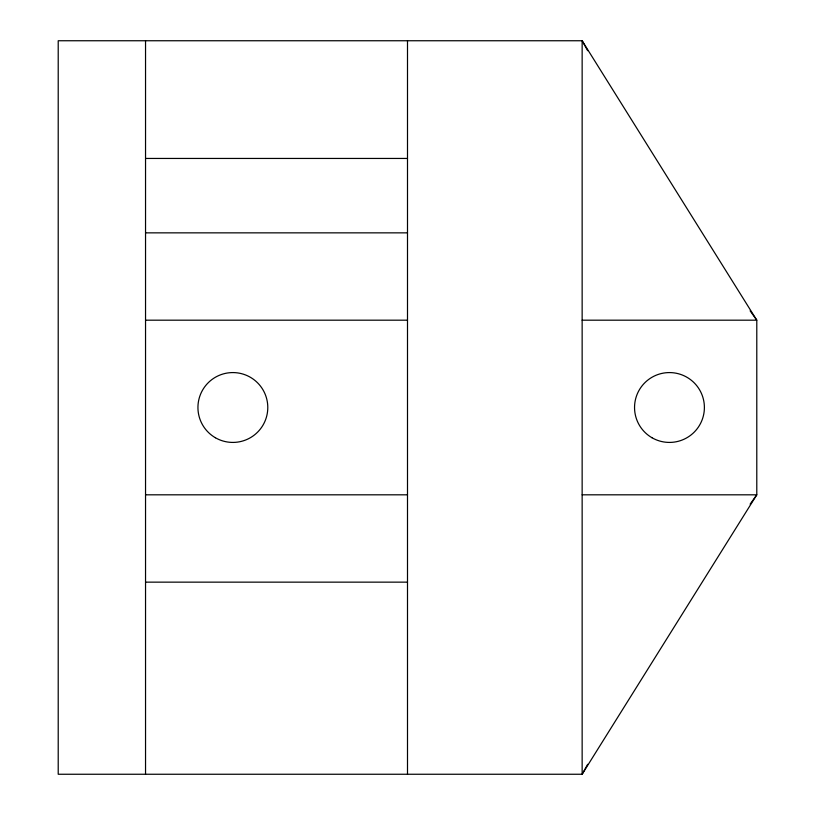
<?xml version="1.0" encoding="UTF-8"?>
<svg xmlns="http://www.w3.org/2000/svg" width="815" height="815" viewBox="0 0 815 815"><rect width="100%" height="100%" fill="white"/><g stroke="black" fill="none" stroke-linecap="round" stroke-linejoin="round"><path stroke-width="1.22" d="M587.676 764.287L582.144 774.25L58.211 774.25L58.211 40.75L582.144 40.75L756.789 320.183L756.789 494.817L582.144 774.25L582.144 40.75L587.676 50.713M750.126 504.149L756.789 494.817L582.144 494.817M145.539 158.446L407.5 158.446M145.539 232.856L407.5 232.856M145.539 320.183L407.5 320.183M582.144 320.183L756.789 320.183L750.126 310.851M145.539 494.817L407.5 494.817M145.539 582.144L407.5 582.144M407.5 40.75L407.5 774.25M145.539 40.75L145.539 774.25M652 437.747A34.933 34.933 0 0 0 704.394 407.5A34.933 34.933 0 0 0 652 377.253A34.933 34.933 0 0 0 652 437.747M215.394 437.747A34.933 34.933 0 0 0 267.789 407.5A34.933 34.933 0 0 0 215.394 377.253A34.933 34.933 0 0 0 215.394 437.747"/></g></svg>
